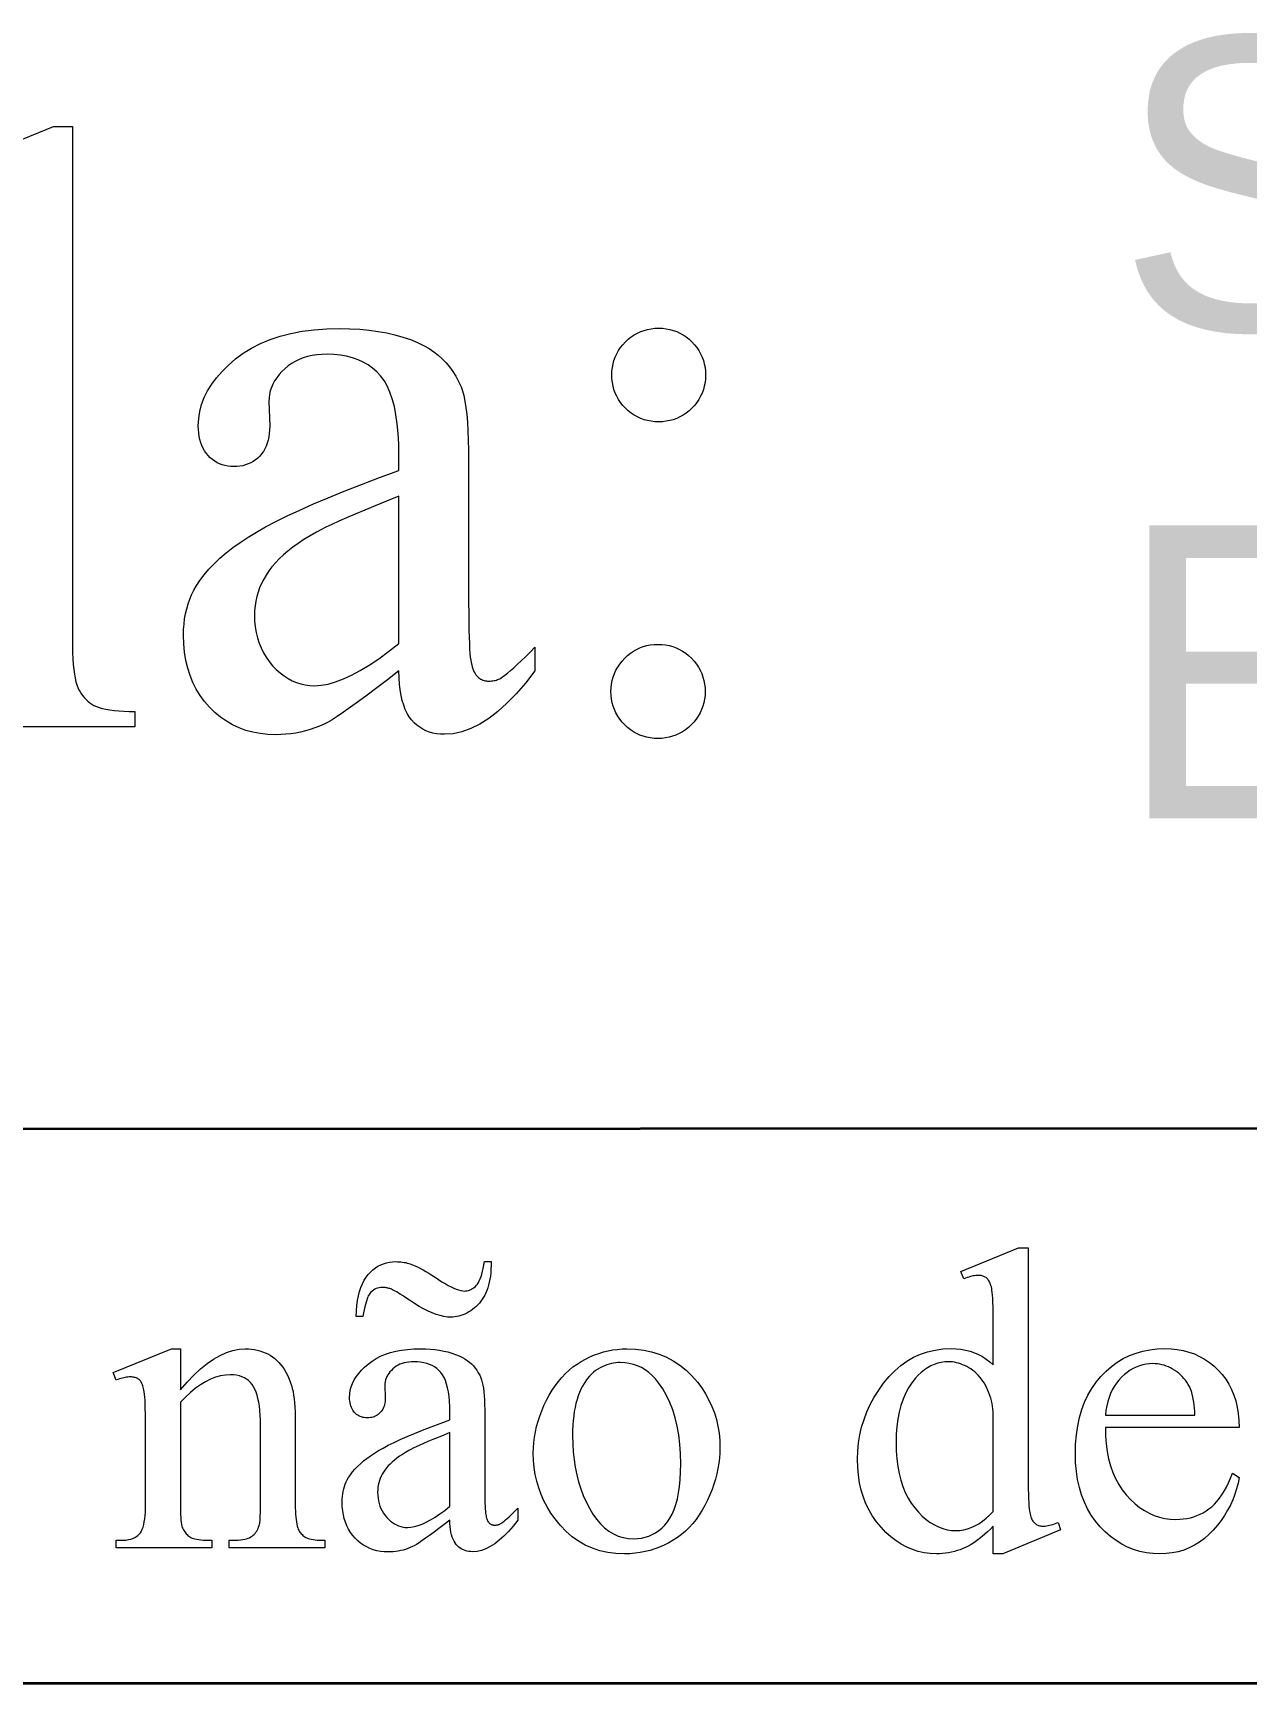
# Model space of a CAD drawing. Extents: x 0 to 297, y 0 to 210.
# Drawn here: x 173.57 to 179.79, y 10 to 18.45 of the extents above; entities that cross this region are included whole.
import ezdxf

# ---------------------------------------------------------------- set-up
doc = ezdxf.new("R2010")
doc.units = 0

msp = doc.modelspace()

# ---------------------------------------------------------------- linework, layer by layer
at = {"color": 7, "lineweight": 35}
for p, q in [((162, 12.832358), (286.882111, 12.899072)), ((10, 10), (287, 10)), ((97, 10), (287, 10))]:
    msp.add_line(p, q, dxfattribs=at)
at = {"color": 7, "lineweight": 13}
msp.add_lwpolyline([(173.086655, 17.732571), (173.677139, 17.974819), (173.774475, 17.974819), (173.774475, 15.346846), (173.77475, 15.310897), (173.775558, 15.277458), (173.776917, 15.246529), (173.778809, 15.218107), (173.781235, 15.192195), (173.78421, 15.168792), (173.78772, 15.147898), (173.791779, 15.129513), (173.796371, 15.113637), (173.801514, 15.10027), (173.807205, 15.088449), (173.813492, 15.077213), (173.820358, 15.066561), (173.82782, 15.056492), (173.835846, 15.047008), (173.844467, 15.038107), (173.853668, 15.029791), (173.863464, 15.022058), (173.873825, 15.01491), (173.884781, 15.008345), (173.897003, 15.002386), (173.911179, 14.997054), (173.927292, 14.992351), (173.945343, 14.988273), (173.965363, 14.984823), (173.987305, 14.982), (174.011215, 14.979805), (174.037048, 14.978237), (174.06485, 14.977296), (174.094589, 14.976982), (174.094589, 14.899117), (173.123428, 14.899117)], dxfattribs=at)
for points in [[(175.446426, 15.184625), (175.387711, 15.139462), (175.333527, 15.09828), (175.28389, 15.061077), (175.238785, 15.027855), (175.198227, 14.998611), (175.162216, 14.973349), (175.130753, 14.952065), (175.103821, 14.934762), (175.081436, 14.921438), (175.063583, 14.912094), (175.04007, 14.90182), (175.016266, 14.892628), (174.992142, 14.884517), (174.967728, 14.877487), (174.943008, 14.871539), (174.917984, 14.866673), (174.892654, 14.862887), (174.86702, 14.860184), (174.84108, 14.858562), (174.81485, 14.858021), (174.774475, 14.859426), (174.73555, 14.863645), (174.69809, 14.870674), (174.662064, 14.880515), (174.627487, 14.893168), (174.59436, 14.908633), (174.562683, 14.92691), (174.532455, 14.947999), (174.503677, 14.971899), (174.476349, 14.998611), (174.45108, 15.027617), (174.428467, 15.058395), (174.408508, 15.090948), (174.39122, 15.125274), (174.376587, 15.161373), (174.364609, 15.199246), (174.355301, 15.238894), (174.348648, 15.280313), (174.344666, 15.323507), (174.343323, 15.368475), (174.343979, 15.397069), (174.345932, 15.424885), (174.349167, 15.451921), (174.353714, 15.478179), (174.359558, 15.503658), (174.366684, 15.528359), (174.375122, 15.552281), (174.384857, 15.575425), (174.395889, 15.59779), (174.408218, 15.619376), (174.427261, 15.648619), (174.448929, 15.677516), (174.473206, 15.706067), (174.500092, 15.734271), (174.529617, 15.76213), (174.561737, 15.789642), (174.596497, 15.81681), (174.63385, 15.84363), (174.673843, 15.870104), (174.716431, 15.896233), (174.76326, 15.92275), (174.815887, 15.950393), (174.874344, 15.979159), (174.938614, 16.009052), (175.008698, 16.040068), (175.08461, 16.07221), (175.166336, 16.105476), (175.253891, 16.139866), (175.347244, 16.175383), (175.446426, 16.212023), (175.446426, 16.289888), (175.445496, 16.347292), (175.442657, 16.400976), (175.437958, 16.450941), (175.431381, 16.497185), (175.422913, 16.539707), (175.412552, 16.57851), (175.40033, 16.613594), (175.386215, 16.644957), (175.370224, 16.672598), (175.352341, 16.696522), (175.332672, 16.71748), (175.311295, 16.736233), (175.288193, 16.752779), (175.263397, 16.767118), (175.236893, 16.779253), (175.208679, 16.789181), (175.178757, 16.796904), (175.147125, 16.802418), (175.113785, 16.805727), (175.078735, 16.806831), (175.052032, 16.806095), (175.026474, 16.80389), (175.002029, 16.800213), (174.978714, 16.795065), (174.956528, 16.788446), (174.935455, 16.780357), (174.915512, 16.770796), (174.896698, 16.759766), (174.878998, 16.747263), (174.862442, 16.733292), (174.846817, 16.718367), (174.83284, 16.703011), (174.820511, 16.68722), (174.80983, 16.670998), (174.800797, 16.654343), (174.793396, 16.637257), (174.787643, 16.619736), (174.783539, 16.601784), (174.781067, 16.583399), (174.780243, 16.564581), (174.784576, 16.439131), (174.784058, 16.419685), (174.782532, 16.40115), (174.779999, 16.383522), (174.776443, 16.366802), (174.771866, 16.35099), (174.766266, 16.336088), (174.759659, 16.322094), (174.752045, 16.309008), (174.743393, 16.296831), (174.733734, 16.285563), (174.723267, 16.275288), (174.712158, 16.266096), (174.700424, 16.257984), (174.688065, 16.250956), (174.675064, 16.245007), (174.661453, 16.240141), (174.647217, 16.236355), (174.632339, 16.233652), (174.616852, 16.232029), (174.600723, 16.231489), (174.585007, 16.232052), (174.56987, 16.233738), (174.555328, 16.236549), (174.541367, 16.240486), (174.527985, 16.245548), (174.515198, 16.251734), (174.502991, 16.259045), (174.491364, 16.267479), (174.480316, 16.27704), (174.469864, 16.287725), (174.460205, 16.299383), (174.451569, 16.311863), (174.443939, 16.325165), (174.437332, 16.339289), (174.431732, 16.354235), (174.42717, 16.370003), (174.423615, 16.386593), (174.421066, 16.404005), (174.41954, 16.422237), (174.419037, 16.441294), (174.420929, 16.478193), (174.426651, 16.514488), (174.436157, 16.550177), (174.449493, 16.585258), (174.466614, 16.619736), (174.487549, 16.653608), (174.512299, 16.686874), (174.540848, 16.719534), (174.573212, 16.751589), (174.609375, 16.783039), (174.648972, 16.812628), (174.69165, 16.839102), (174.737396, 16.862461), (174.786209, 16.882708), (174.838104, 16.899837), (174.893066, 16.913853), (174.951096, 16.924755), (175.012192, 16.932541), (175.07637, 16.937214), (175.143616, 16.93877), (175.195435, 16.937883), (175.245361, 16.935223), (175.293381, 16.93079), (175.339493, 16.924582), (175.383698, 16.916599), (175.42601, 16.906845), (175.466415, 16.895317), (175.504913, 16.882015), (175.541504, 16.86694), (175.576202, 16.85009), (175.601059, 16.835922), (175.624573, 16.820242), (175.646744, 16.803045), (175.667572, 16.784336), (175.687057, 16.764112), (175.7052, 16.742374), (175.722015, 16.719124), (175.737473, 16.694359), (175.751602, 16.668077), (175.764374, 16.640284), (175.771774, 16.619736), (175.778397, 16.595295), (175.784241, 16.566961), (175.789307, 16.534733), (175.793579, 16.498611), (175.797089, 16.458597), (175.799805, 16.41469), (175.801758, 16.366888), (175.802917, 16.315195), (175.803314, 16.259607), (175.803314, 15.586932), (175.803421, 15.532458), (175.803741, 15.482375), (175.804291, 15.436684), (175.805038, 15.395382), (175.806015, 15.358471), (175.807205, 15.325952), (175.808609, 15.297822), (175.810242, 15.274084), (175.812073, 15.254737), (175.814133, 15.239779), (175.816437, 15.22744), (175.819016, 15.215944), (175.821884, 15.205292), (175.825027, 15.195483), (175.828461, 15.186518), (175.832169, 15.178395), (175.836151, 15.171117), (175.840424, 15.164682), (175.844986, 15.159091), (175.849823, 15.154344), (175.854874, 15.150234), (175.860077, 15.146557), (175.865417, 15.143312), (175.870926, 15.140501), (175.876587, 15.138122), (175.882385, 15.136175), (175.888351, 15.134661), (175.894455, 15.133579), (175.900726, 15.132931), (175.907135, 15.132714), (175.913971, 15.132866), (175.920639, 15.13332), (175.927124, 15.134077), (175.933441, 15.135137), (175.939575, 15.136499), (175.945557, 15.138165), (175.95134, 15.140133), (175.95697, 15.142405), (175.962418, 15.144979), (175.967697, 15.147855), (175.977631, 15.154495), (175.989243, 15.163168), (176.002548, 15.173875), (176.017532, 15.186615), (176.03421, 15.201387), (176.052567, 15.218194), (176.072617, 15.237033), (176.09436, 15.257905), (176.117783, 15.28081), (176.142899, 15.30575), (176.142899, 15.184625), (176.094666, 15.122981), (176.04686, 15.067826), (175.999496, 15.019159), (175.95256, 14.976982), (175.906052, 14.941294), (175.859985, 14.912094), (175.814346, 14.889383), (175.769135, 14.873161), (175.724365, 14.863428), (175.680023, 14.860184), (175.659256, 14.860919), (175.639359, 14.863125), (175.620331, 14.866802), (175.602158, 14.87195), (175.584854, 14.878569), (175.56842, 14.886658), (175.552841, 14.896218), (175.538132, 14.907249), (175.524292, 14.919751), (175.511322, 14.933723), (175.499374, 14.94947), (175.488647, 14.967293), (175.479126, 14.987191), (175.470825, 15.009167), (175.46373, 15.033219), (175.457855, 15.059347), (175.453171, 15.087552), (175.449722, 15.117833), (175.447464, 15.15019)], [(176.776642, 16.940933), (176.796249, 16.940231), (176.815262, 16.938122), (176.83371, 16.934607), (176.851563, 16.929686), (176.868835, 16.923359), (176.885513, 16.915627), (176.901627, 16.906488), (176.917145, 16.895945), (176.932083, 16.883993), (176.946426, 16.870638), (176.959778, 16.856287), (176.971741, 16.841351), (176.982285, 16.825832), (176.991425, 16.809729), (176.999146, 16.793041), (177.005478, 16.775772), (177.010406, 16.757915), (177.013916, 16.739477), (177.016022, 16.720453), (177.016724, 16.700848), (177.016022, 16.68124), (177.013916, 16.662216), (177.010406, 16.643778), (177.005478, 16.625923), (176.999146, 16.608652), (176.991425, 16.591965), (176.982285, 16.575861), (176.971741, 16.560343), (176.959778, 16.545406), (176.946426, 16.531055), (176.932083, 16.5177), (176.917145, 16.505749), (176.901627, 16.495205), (176.885513, 16.486067), (176.868835, 16.478334), (176.851563, 16.472008), (176.83371, 16.467087), (176.815262, 16.463572), (176.796249, 16.461464), (176.776642, 16.46076), (176.757034, 16.461464), (176.738007, 16.463572), (176.719574, 16.467087), (176.701721, 16.472008), (176.684448, 16.478334), (176.667755, 16.486067), (176.651657, 16.495205), (176.636139, 16.505749), (176.621201, 16.5177), (176.606842, 16.531055), (176.593491, 16.545406), (176.581543, 16.560343), (176.570999, 16.575861), (176.561859, 16.591965), (176.554123, 16.608652), (176.547806, 16.625923), (176.542877, 16.643778), (176.539368, 16.662216), (176.537262, 16.68124), (176.536545, 16.700848), (176.537262, 16.720453), (176.539368, 16.739477), (176.542877, 16.757915), (176.547806, 16.775772), (176.554123, 16.793041), (176.561859, 16.809729), (176.570999, 16.825832), (176.581543, 16.841351), (176.593491, 16.856287), (176.606842, 16.870638), (176.621201, 16.883993), (176.636139, 16.895945), (176.651657, 16.906488), (176.667755, 16.915627), (176.684448, 16.923359), (176.701721, 16.929686), (176.719574, 16.934607), (176.738007, 16.938122), (176.757034, 16.940231)], [(175.446426, 15.325216), (175.446426, 16.080082), (175.383423, 16.054884), (175.325043, 16.0312), (175.271301, 16.009029), (175.222168, 15.988374), (175.177689, 15.969232), (175.137817, 15.951604), (175.102585, 15.93549), (175.071976, 15.92089), (175.046005, 15.907804), (175.024658, 15.896233), (174.991455, 15.877112), (174.960205, 15.857819), (174.930893, 15.838352), (174.903534, 15.818712), (174.878113, 15.798901), (174.854645, 15.778914), (174.83313, 15.758756), (174.813553, 15.738424), (174.795929, 15.717919), (174.780243, 15.697242), (174.766266, 15.676283), (174.753769, 15.654935), (174.742737, 15.633197), (174.733185, 15.611071), (174.725082, 15.588554), (174.718475, 15.565649), (174.713318, 15.542354), (174.709641, 15.518669), (174.707443, 15.494596), (174.706696, 15.470133), (174.707642, 15.439517), (174.710419, 15.40996), (174.715073, 15.381463), (174.721588, 15.354027), (174.72995, 15.327649), (174.740189, 15.302332), (174.752274, 15.278074), (174.766235, 15.254877), (174.782043, 15.232739), (174.799713, 15.211661), (174.818588, 15.192141), (174.838043, 15.174675), (174.858047, 15.159265), (174.878616, 15.145908), (174.89975, 15.134606), (174.921432, 15.12536), (174.943695, 15.118169), (174.966522, 15.113031), (174.989899, 15.109949), (175.01384, 15.108922), (175.04776, 15.111085), (175.08374, 15.117574), (175.121811, 15.128388), (175.161957, 15.143529), (175.204178, 15.162995), (175.248474, 15.186788), (175.294846, 15.214906), (175.343292, 15.24735), (175.393829, 15.284121)], [(176.772308, 15.32089), (176.792328, 15.320176), (176.811722, 15.318035), (176.83049, 15.314466), (176.848618, 15.30947), (176.866135, 15.303046), (176.883011, 15.295195), (176.899261, 15.285915), (176.914886, 15.275208), (176.929901, 15.263075), (176.94426, 15.249513), (176.957626, 15.234957), (176.969574, 15.219837), (176.980118, 15.204156), (176.989258, 15.187912), (176.996994, 15.171106), (177.003311, 15.153738), (177.00824, 15.135807), (177.011749, 15.117314), (177.013855, 15.098259), (177.014557, 15.078641), (177.013855, 15.059033), (177.011703, 15.04001), (177.008133, 15.021571), (177.003143, 15.003716), (176.996719, 14.986445), (176.988861, 14.969758), (176.979584, 14.953655), (176.968872, 14.938136), (176.956741, 14.923201), (176.943192, 14.90885), (176.928635, 14.895494), (176.913513, 14.883543), (176.897827, 14.872999), (176.881592, 14.86386), (176.864777, 14.856128), (176.847412, 14.849801), (176.829483, 14.844881), (176.810989, 14.841366), (176.791931, 14.839257), (176.772308, 14.838554), (176.752701, 14.839257), (176.733688, 14.841366), (176.71524, 14.844881), (176.697388, 14.849801), (176.680115, 14.856128), (176.663437, 14.86386), (176.647324, 14.872999), (176.631805, 14.883543), (176.616867, 14.895494), (176.602524, 14.90885), (176.589172, 14.923201), (176.577209, 14.938136), (176.566666, 14.953655), (176.557526, 14.969758), (176.549805, 14.986445), (176.543472, 15.003716), (176.538559, 15.021571), (176.535034, 15.04001), (176.532928, 15.059033), (176.532227, 15.078641), (176.532928, 15.098259), (176.535034, 15.117314), (176.538559, 15.135807), (176.543472, 15.153738), (176.549805, 15.171106), (176.557526, 15.187912), (176.566666, 15.204156), (176.577209, 15.219837), (176.589172, 15.234957), (176.602524, 15.249513), (176.616867, 15.263075), (176.631805, 15.275208), (176.647324, 15.285915), (176.663437, 15.295195), (176.680115, 15.303046), (176.697388, 15.30947), (176.71524, 15.314466), (176.733688, 15.318035), (176.752701, 15.320176)], [(178.48999, 10.803456), (178.475525, 10.788743), (178.461136, 10.774884), (178.446808, 10.76188), (178.432541, 10.749729), (178.41835, 10.738433), (178.404205, 10.727992), (178.390137, 10.718405), (178.376129, 10.709672), (178.362198, 10.701793), (178.348312, 10.694769), (178.334366, 10.688501), (178.320206, 10.682895), (178.305817, 10.677947), (178.291214, 10.673658), (178.276398, 10.670031), (178.261368, 10.667062), (178.246124, 10.664753), (178.230652, 10.663103), (178.214966, 10.662114), (178.199081, 10.661784), (178.167038, 10.663141), (178.135834, 10.667213), (178.105438, 10.673999), (178.075867, 10.6835), (178.047134, 10.695715), (178.019211, 10.710645), (177.992096, 10.728289), (177.96582, 10.748648), (177.940369, 10.771721), (177.915726, 10.797508), (177.892715, 10.825427), (177.872131, 10.854892), (177.853958, 10.885902), (177.838211, 10.91846), (177.82489, 10.952564), (177.81398, 10.988215), (177.805511, 11.025413), (177.799454, 11.064156), (177.795822, 11.104446), (177.794601, 11.146283), (177.795944, 11.188531), (177.799973, 11.230054), (177.806671, 11.270852), (177.816055, 11.310926), (177.828125, 11.350275), (177.84288, 11.3889), (177.860321, 11.4268), (177.880432, 11.463976), (177.903229, 11.500427), (177.928711, 11.536153), (177.956299, 11.569749), (177.985413, 11.599809), (178.016083, 11.626331), (178.048279, 11.649319), (178.082001, 11.668769), (178.117279, 11.684683), (178.154068, 11.69706), (178.192413, 11.705901), (178.232285, 11.711205), (178.273697, 11.712974), (178.299408, 11.712141), (178.324219, 11.709642), (178.348129, 11.705479), (178.371109, 11.69965), (178.393204, 11.692156), (178.414368, 11.682995), (178.434647, 11.67217), (178.453995, 11.659678), (178.472443, 11.645522), (178.48999, 11.629701), (178.48999, 11.812469), (178.489914, 11.845119), (178.48967, 11.875151), (178.489258, 11.902566), (178.488693, 11.927364), (178.487961, 11.949545), (178.487076, 11.96911), (178.486023, 11.986055), (178.484802, 12.000385), (178.483414, 12.012097), (178.481873, 12.021193), (178.480164, 12.02873), (178.478271, 12.035771), (178.476181, 12.042314), (178.473923, 12.048359), (178.471466, 12.053907), (178.468842, 12.058958), (178.466019, 12.063511), (178.463013, 12.067566), (178.459839, 12.071124), (178.456467, 12.074184), (178.452911, 12.076856), (178.449203, 12.079247), (178.445297, 12.081355), (178.441238, 12.083182), (178.436996, 12.084729), (178.432587, 12.085995), (178.427994, 12.086979), (178.423248, 12.087682), (178.418304, 12.088103), (178.413208, 12.088243), (178.407394, 12.088071), (178.40123, 12.087552), (178.394684, 12.086687), (178.387772, 12.085476), (178.380493, 12.083918), (178.372849, 12.082015), (178.364838, 12.079765), (178.356445, 12.077169), (178.347702, 12.074228), (178.338593, 12.07094), (178.324524, 12.108792), (178.619766, 12.229917), (178.668427, 12.229917), (178.668427, 11.08464), (178.668518, 11.051173), (178.668762, 11.020421), (178.669159, 10.992384), (178.669739, 10.967062), (178.670456, 10.944453), (178.671356, 10.92456), (178.672409, 10.907381), (178.67363, 10.892916), (178.675003, 10.881166), (178.676544, 10.87213), (178.678268, 10.864684), (178.680176, 10.857703), (178.682281, 10.851188), (178.684586, 10.845137), (178.687088, 10.839551), (178.689789, 10.83443), (178.692673, 10.829774), (178.695755, 10.825583), (178.699036, 10.821858), (178.702499, 10.818598), (178.706131, 10.815721), (178.709869, 10.813147), (178.713745, 10.810876), (178.717728, 10.808908), (178.721832, 10.807241), (178.726059, 10.80588), (178.730392, 10.804819), (178.734863, 10.804062), (178.739441, 10.803608), (178.744141, 10.803456), (178.750168, 10.80364), (178.756592, 10.804193), (178.763412, 10.805111), (178.770615, 10.806398), (178.778198, 10.808053), (178.786179, 10.810076), (178.794556, 10.812466), (178.803314, 10.815223), (178.812469, 10.818349), (178.822006, 10.821842), (178.833893, 10.78399), (178.539734, 10.661784), (178.48999, 10.661784)], [(175.261795, 11.878439), (175.227188, 11.878439), (175.228592, 11.907249), (175.231049, 11.934416), (175.234558, 11.959938), (175.239136, 11.983817), (175.244766, 12.006052), (175.251465, 12.026644), (175.259216, 12.04559), (175.268036, 12.062895), (175.277908, 12.078554), (175.288834, 12.092569), (175.300568, 12.105104), (175.312851, 12.116319), (175.325668, 12.126214), (175.33902, 12.13479), (175.352921, 12.142047), (175.367355, 12.147985), (175.382324, 12.152602), (175.397842, 12.155901), (175.41391, 12.15788), (175.430511, 12.15854), (175.439301, 12.158399), (175.447937, 12.157977), (175.456436, 12.157274), (175.464767, 12.15629), (175.472961, 12.155025), (175.480988, 12.153479), (175.488876, 12.15165), (175.496613, 12.149542), (175.504196, 12.147152), (175.511627, 12.144481), (175.521759, 12.140398), (175.532715, 12.135505), (175.544464, 12.129799), (175.557037, 12.123283), (175.570419, 12.115956), (175.584625, 12.107819), (175.599625, 12.098869), (175.615448, 12.089109), (175.632065, 12.078538), (175.649506, 12.067155), (175.666901, 12.055957), (175.683365, 12.045937), (175.698898, 12.037096), (175.713531, 12.029433), (175.727234, 12.02295), (175.740021, 12.017646), (175.751892, 12.013519), (175.762848, 12.010572), (175.772873, 12.008804), (175.781982, 12.008215), (175.788834, 12.008507), (175.795502, 12.009383), (175.802017, 12.010843), (175.80838, 12.012887), (175.814575, 12.015515), (175.820602, 12.018727), (175.826462, 12.022523), (175.832169, 12.026903), (175.837708, 12.031867), (175.843094, 12.037415), (175.848282, 12.043882), (175.853241, 12.051603), (175.857971, 12.06058), (175.862473, 12.07081), (175.866745, 12.082296), (175.870804, 12.095036), (175.874619, 12.10903), (175.87822, 12.124279), (175.881592, 12.140781), (175.884735, 12.15854), (175.918259, 12.15854), (175.918182, 12.138841), (175.917542, 12.119974), (175.916321, 12.101941), (175.914536, 12.08474), (175.91217, 12.068372), (175.909241, 12.052836), (175.905731, 12.038134), (175.901642, 12.024264), (175.896988, 12.011227), (175.891754, 11.999022), (175.886017, 11.987494), (175.879822, 11.976484), (175.873169, 11.965995), (175.866058, 11.956023), (175.858505, 11.946571), (175.850494, 11.937638), (175.842026, 11.929224), (175.833099, 11.921329), (175.823715, 11.913954), (175.813889, 11.907098), (175.803833, 11.90083), (175.793762, 11.895224), (175.783676, 11.890275), (175.773575, 11.885987), (175.763474, 11.882359), (175.753357, 11.879391), (175.743225, 11.877081), (175.733078, 11.875432), (175.722931, 11.874443), (175.712769, 11.874113), (175.695282, 11.874978), (175.676956, 11.877573), (175.657806, 11.881899), (175.637848, 11.887956), (175.617065, 11.895742), (175.595459, 11.905259), (175.573029, 11.916507), (175.549774, 11.929484), (175.525696, 11.944192), (175.500809, 11.96063), (175.487625, 11.969563), (175.475327, 11.977761), (175.463913, 11.985223), (175.4534, 11.99195), (175.443756, 11.997941), (175.435013, 12.003197), (175.427139, 12.007717), (175.420166, 12.011503), (175.414078, 12.014553), (175.408875, 12.016867), (175.404129, 12.018716), (175.399414, 12.02037), (175.394699, 12.021831), (175.390015, 12.023096), (175.385361, 12.024167), (175.380722, 12.025043), (175.376099, 12.025724), (175.371506, 12.026211), (175.366928, 12.026503), (175.362381, 12.0266), (175.353699, 12.026211), (175.345383, 12.025043), (175.337433, 12.023096), (175.329849, 12.02037), (175.322632, 12.016867), (175.315781, 12.012585), (175.309311, 12.007523), (175.303192, 12.001683), (175.297455, 11.995065), (175.292084, 11.987667), (175.289642, 11.983266), (175.287064, 11.977415), (175.284363, 11.970115), (175.281525, 11.961366), (175.278564, 11.951168), (175.275467, 11.93952), (175.272247, 11.926424), (175.26889, 11.911878), (175.265411, 11.895883)], [(174.327408, 11.502087), (174.362076, 11.54195), (174.396408, 11.577617), (174.43042, 11.609088), (174.464111, 11.636362), (174.497467, 11.659441), (174.530518, 11.678324), (174.563232, 11.693009), (174.595612, 11.7035), (174.627686, 11.709794), (174.659424, 11.711892), (174.675415, 11.711487), (174.690964, 11.71027), (174.706039, 11.708242), (174.720673, 11.705403), (174.734848, 11.701754), (174.748581, 11.697292), (174.761841, 11.69202), (174.774658, 11.685937), (174.787018, 11.679043), (174.798935, 11.671337), (174.810379, 11.662702), (174.821335, 11.653017), (174.831833, 11.642283), (174.841843, 11.630501), (174.851379, 11.617669), (174.860443, 11.603788), (174.869034, 11.588859), (174.877136, 11.57288), (174.884781, 11.555852), (174.891937, 11.537775), (174.896454, 11.524105), (174.900497, 11.509051), (174.904068, 11.492613), (174.907166, 11.474791), (174.909775, 11.455584), (174.911926, 11.434992), (174.913589, 11.413017), (174.91478, 11.389657), (174.915497, 11.364913), (174.915726, 11.338785), (174.915726, 10.91593), (174.915878, 10.897717), (174.916336, 10.880717), (174.917099, 10.864927), (174.918152, 10.850349), (174.91951, 10.836983), (174.921173, 10.824826), (174.923157, 10.813882), (174.925415, 10.804149), (174.927994, 10.795627), (174.930878, 10.788316), (174.933395, 10.783028), (174.936218, 10.777977), (174.939316, 10.773165), (174.942719, 10.76859), (174.946411, 10.764254), (174.950409, 10.760155), (174.954681, 10.756294), (174.959244, 10.752671), (174.964111, 10.749286), (174.969269, 10.746139), (174.975006, 10.743262), (174.981659, 10.740688), (174.989197, 10.738417), (174.997635, 10.736449), (175.006973, 10.734783), (175.017212, 10.73342), (175.028351, 10.732361), (175.040375, 10.731604), (175.053314, 10.73115), (175.067139, 10.730998), (175.067139, 10.692065), (174.577225, 10.692065), (174.577225, 10.730998), (174.597778, 10.730998), (174.611206, 10.731209), (174.623795, 10.731842), (174.635559, 10.732896), (174.646484, 10.734372), (174.656586, 10.73627), (174.665848, 10.73859), (174.674271, 10.741332), (174.68187, 10.744495), (174.688629, 10.74808), (174.694565, 10.752087), (174.699921, 10.756505), (174.704926, 10.761323), (174.70961, 10.766541), (174.713943, 10.772159), (174.717957, 10.778177), (174.721634, 10.784595), (174.72496, 10.791414), (174.727966, 10.798634), (174.730637, 10.806252), (174.732956, 10.814271), (174.73378, 10.818208), (174.734512, 10.823529), (174.735168, 10.830234), (174.735733, 10.838324), (174.736206, 10.847797), (174.736603, 10.858655), (174.736893, 10.870897), (174.737122, 10.884523), (174.737244, 10.899534), (174.737289, 10.91593), (174.737289, 11.321482), (174.736938, 11.347777), (174.735886, 11.372592), (174.734131, 11.395925), (174.731659, 11.417775), (174.7285, 11.438145), (174.72464, 11.457033), (174.720062, 11.474439), (174.714798, 11.490364), (174.708817, 11.504807), (174.702133, 11.517768), (174.694626, 11.529378), (174.686157, 11.539765), (174.676727, 11.548931), (174.666321, 11.556874), (174.654968, 11.563596), (174.642639, 11.569095), (174.629349, 11.573372), (174.615097, 11.576427), (174.599884, 11.57826), (174.583725, 11.578871), (174.557983, 11.577465), (174.532288, 11.573248), (174.506592, 11.566218), (174.480942, 11.556376), (174.455292, 11.543723), (174.429672, 11.528258), (174.404068, 11.509981), (174.378494, 11.488893), (174.352936, 11.464993), (174.327408, 11.43828), (174.327408, 10.91593), (174.32753, 10.896583), (174.327881, 10.878771), (174.328476, 10.862494), (174.329315, 10.847754), (174.330383, 10.834549), (174.331696, 10.82288), (174.333237, 10.812747), (174.335022, 10.804149), (174.337051, 10.797087), (174.33931, 10.79156), (174.342453, 10.785456), (174.34581, 10.779686), (174.349411, 10.774252), (174.353241, 10.769153), (174.357285, 10.764389), (174.361557, 10.75996), (174.366074, 10.755867), (174.370804, 10.752109), (174.375763, 10.748686), (174.380936, 10.745598), (174.386795, 10.742824), (174.393723, 10.740342), (174.401749, 10.738153), (174.410873, 10.736254), (174.421097, 10.734648), (174.432404, 10.733335), (174.444794, 10.732312), (174.458282, 10.731583), (174.47287, 10.731144), (174.488556, 10.730998), (174.488556, 10.692065), (173.998642, 10.692065), (173.998642, 10.730998), (174.020279, 10.730998), (174.034927, 10.731382), (174.048584, 10.732533), (174.061264, 10.734453), (174.072968, 10.737141), (174.083679, 10.740596), (174.093399, 10.74482), (174.102142, 10.74981), (174.109909, 10.755569), (174.116684, 10.762095), (174.122467, 10.76939), (174.127502, 10.777766), (174.132004, 10.787538), (174.135986, 10.798703), (174.139435, 10.811265), (174.142349, 10.825221), (174.14473, 10.840572), (174.146576, 10.85732), (174.147903, 10.875461), (174.148697, 10.894998), (174.148972, 10.91593), (174.148972, 11.283629), (174.14888, 11.317924), (174.148636, 11.349426), (174.148239, 11.378139), (174.147675, 11.404062), (174.146942, 11.427195), (174.146042, 11.447537), (174.144989, 11.46509), (174.143768, 11.479852), (174.142395, 11.491823), (174.140854, 11.501005), (174.139145, 11.508543), (174.137268, 11.515584), (174.135208, 11.522126), (174.13298, 11.528172), (174.130585, 11.53372), (174.128006, 11.538771), (174.125259, 11.543324), (174.122345, 11.547379), (174.119247, 11.550937), (174.115982, 11.553997), (174.112518, 11.556668), (174.108826, 11.559059), (174.104904, 11.561168), (174.100754, 11.562995), (174.096375, 11.564542), (174.091782, 11.565807), (174.086945, 11.566792), (174.081894, 11.567494), (174.076614, 11.567916), (174.071106, 11.568056), (174.064926, 11.567894), (174.058517, 11.567408), (174.051865, 11.566597), (174.044968, 11.565461), (174.037842, 11.564001), (174.030487, 11.562217), (174.022873, 11.560108), (174.015045, 11.557674), (174.006958, 11.554916), (173.998642, 11.551834), (173.982422, 11.590768), (174.280914, 11.711892), (174.327408, 11.711892)], [(175.707367, 10.83482), (175.678009, 10.812239), (175.650909, 10.791647), (175.626099, 10.773046), (175.603546, 10.756434), (175.583267, 10.741813), (175.565262, 10.729181), (175.54953, 10.718539), (175.536057, 10.709888), (175.524872, 10.703226), (175.515945, 10.698554), (175.504196, 10.693418), (175.492279, 10.688821), (175.480225, 10.684765), (175.468018, 10.681251), (175.455658, 10.678276), (175.443146, 10.675843), (175.430481, 10.67395), (175.417664, 10.672599), (175.404694, 10.671787), (175.391571, 10.671517), (175.371399, 10.67222), (175.351929, 10.674329), (175.333191, 10.677844), (175.315186, 10.682765), (175.297897, 10.689091), (175.281326, 10.696824), (175.265488, 10.705962), (175.250381, 10.716507), (175.235992, 10.728456), (175.222321, 10.741813), (175.209686, 10.756315), (175.19838, 10.771705), (175.1884, 10.787981), (175.179764, 10.805143), (175.17244, 10.823194), (175.166458, 10.84213), (175.161804, 10.861954), (175.158478, 10.882664), (175.156479, 10.904261), (175.155823, 10.926744), (175.156143, 10.941041), (175.15712, 10.954949), (175.158737, 10.968468), (175.161011, 10.981597), (175.163925, 10.994336), (175.167496, 11.006687), (175.171722, 11.018648), (175.176575, 11.030219), (175.182098, 11.041402), (175.188263, 11.052195), (175.197784, 11.066816), (175.208618, 11.081264), (175.220749, 11.09554), (175.234207, 11.109643), (175.248962, 11.123572), (175.26503, 11.137328), (175.282394, 11.150911), (175.301086, 11.164322), (175.321075, 11.177559), (175.342377, 11.190623), (175.365784, 11.203882), (175.39209, 11.217703), (175.421326, 11.232087), (175.453461, 11.247033), (175.48851, 11.262541), (175.526459, 11.278612), (175.567322, 11.295245), (175.611099, 11.31244), (175.657776, 11.330198), (175.707367, 11.348518), (175.707367, 11.387451), (175.706894, 11.416153), (175.70549, 11.442995), (175.703125, 11.467978), (175.699844, 11.491099), (175.695602, 11.512361), (175.69043, 11.531762), (175.684311, 11.549304), (175.677261, 11.564985), (175.669266, 11.578806), (175.660324, 11.590768), (175.650482, 11.601247), (175.639801, 11.610623), (175.62825, 11.618896), (175.615845, 11.626066), (175.6026, 11.632133), (175.588486, 11.637097), (175.573532, 11.640959), (175.557709, 11.643716), (175.541046, 11.64537), (175.523514, 11.645923), (175.510178, 11.645555), (175.497391, 11.644451), (175.485168, 11.642613), (175.473511, 11.640039), (175.462418, 11.63673), (175.451874, 11.632686), (175.44191, 11.627905), (175.432495, 11.62239), (175.42366, 11.616138), (175.415375, 11.609153), (175.407562, 11.60169), (175.400574, 11.594012), (175.394409, 11.586117), (175.389069, 11.578006), (175.384552, 11.569678), (175.380844, 11.561135), (175.377975, 11.552375), (175.375916, 11.543399), (175.37468, 11.534206), (175.374268, 11.524797), (175.376434, 11.462072), (175.376175, 11.45235), (175.375427, 11.443082), (175.374146, 11.434268), (175.372375, 11.425908), (175.370087, 11.418002), (175.367294, 11.410551), (175.363983, 11.403554), (175.360168, 11.397011), (175.35585, 11.390923), (175.351028, 11.385288), (175.345779, 11.380151), (175.340225, 11.375555), (175.334366, 11.371499), (175.328186, 11.367985), (175.321686, 11.36501), (175.31488, 11.362577), (175.307755, 11.360684), (175.300323, 11.359333), (175.292572, 11.358521), (175.284515, 11.358252), (175.276657, 11.358532), (175.269089, 11.359376), (175.26181, 11.360782), (175.254837, 11.36275), (175.248154, 11.365281), (175.241745, 11.368374), (175.235641, 11.372029), (175.229828, 11.376247), (175.224304, 11.381027), (175.219086, 11.38637), (175.214249, 11.392199), (175.20993, 11.398438), (175.206116, 11.405089), (175.20282, 11.412151), (175.200027, 11.419624), (175.197739, 11.427508), (175.195953, 11.435803), (175.194687, 11.44451), (175.193924, 11.453627), (175.193665, 11.463154), (175.194626, 11.481604), (175.197479, 11.499751), (175.20224, 11.517595), (175.208893, 11.535136), (175.217468, 11.552375), (175.227936, 11.569311), (175.240295, 11.585944), (175.254578, 11.602274), (175.270752, 11.618301), (175.288834, 11.634027), (175.30864, 11.648821), (175.329971, 11.662058), (175.352844, 11.673738), (175.377258, 11.683861), (175.403198, 11.692426), (175.430679, 11.699433), (175.459702, 11.704885), (175.49025, 11.708777), (175.522339, 11.711113), (175.555954, 11.711892), (175.581879, 11.711449), (175.606827, 11.710118), (175.630844, 11.707901), (175.6539, 11.704798), (175.67601, 11.700808), (175.697159, 11.69593), (175.717361, 11.690166), (175.736603, 11.683515), (175.754913, 11.675977), (175.772247, 11.667552), (175.784683, 11.660468), (175.796432, 11.652628), (175.807526, 11.64403), (175.817932, 11.634675), (175.827682, 11.624563), (175.836761, 11.613694), (175.845154, 11.602069), (175.85289, 11.589686), (175.859955, 11.576546), (175.866348, 11.562649), (175.870041, 11.552375), (175.873352, 11.540154), (175.876266, 11.525988), (175.878799, 11.509873), (175.880936, 11.491813), (175.88269, 11.471806), (175.884064, 11.449852), (175.885025, 11.425951), (175.88562, 11.400105), (175.885803, 11.372311), (175.885803, 11.035973), (175.885864, 11.008736), (175.886032, 10.983695), (175.886292, 10.960849), (175.886673, 10.940198), (175.887161, 10.921742), (175.887756, 10.905482), (175.888458, 10.891418), (175.889267, 10.879549), (175.890182, 10.869875), (175.89122, 10.862397), (175.892365, 10.856227), (175.893661, 10.850479), (175.895096, 10.845153), (175.896667, 10.840248), (175.898376, 10.835766), (175.900238, 10.831705), (175.902237, 10.828066), (175.904373, 10.824848), (175.906647, 10.822053), (175.909058, 10.819679), (175.911591, 10.817624), (175.914185, 10.815785), (175.91687, 10.814163), (175.919617, 10.812757), (175.92244, 10.811567), (175.925354, 10.810595), (175.928329, 10.809837), (175.931381, 10.809297), (175.934509, 10.808972), (175.937714, 10.808864), (175.941132, 10.80894), (175.944473, 10.809167), (175.947708, 10.809546), (175.950867, 10.810076), (175.953949, 10.810757), (175.956924, 10.811589), (175.959824, 10.812573), (175.962631, 10.813709), (175.965363, 10.814996), (175.968002, 10.816434), (175.972961, 10.819755), (175.978775, 10.824091), (175.985428, 10.829445), (175.99292, 10.835814), (176.001251, 10.843201), (176.010437, 10.851604), (176.020462, 10.861023), (176.031326, 10.87146), (176.043045, 10.882913), (176.055603, 10.895382), (176.055603, 10.83482), (176.031479, 10.803997), (176.007584, 10.77642), (175.983902, 10.752087), (175.960434, 10.730998), (175.93718, 10.713154), (175.914139, 10.698554), (175.891327, 10.687199), (175.868729, 10.679088), (175.846329, 10.674221), (175.824158, 10.672599), (175.813782, 10.672966), (175.803833, 10.674069), (175.794312, 10.675908), (175.785233, 10.678482), (175.776581, 10.681791), (175.768356, 10.685836), (175.760574, 10.690616), (175.75322, 10.696132), (175.746307, 10.702382), (175.739807, 10.709369), (175.733841, 10.717242), (175.72847, 10.726153), (175.723724, 10.736103), (175.719574, 10.74709), (175.716019, 10.759116), (175.713074, 10.772181), (175.710739, 10.786283), (175.709015, 10.801424), (175.707886, 10.817602)], [(176.613632, 11.711892), (176.657745, 11.710183), (176.700073, 11.705057), (176.740631, 11.696514), (176.779404, 11.684552), (176.816422, 11.669174), (176.851654, 11.650378), (176.885101, 11.628164), (176.916794, 11.602533), (176.946716, 11.573485), (176.974854, 11.541019), (176.996841, 11.511388), (177.01651, 11.48089), (177.033875, 11.449528), (177.048904, 11.417299), (177.061646, 11.384207), (177.072052, 11.350248), (177.080154, 11.315425), (177.085938, 11.279737), (177.089417, 11.243183), (177.090561, 11.205764), (177.089935, 11.179127), (177.088013, 11.152426), (177.084824, 11.125659), (177.080353, 11.098828), (177.074615, 11.071932), (177.067596, 11.044971), (177.059296, 11.017944), (177.049728, 10.990854), (177.038879, 10.963698), (177.026764, 10.936478), (177.013519, 10.909895), (176.999313, 10.884653), (176.984146, 10.860753), (176.968018, 10.838194), (176.950928, 10.816975), (176.932861, 10.797097), (176.913849, 10.778562), (176.893875, 10.761366), (176.872925, 10.745511), (176.851028, 10.730998), (176.828384, 10.717848), (176.805237, 10.706081), (176.78157, 10.695699), (176.757416, 10.686701), (176.732742, 10.679088), (176.70755, 10.672858), (176.68187, 10.668014), (176.65567, 10.664553), (176.628952, 10.662477), (176.601746, 10.661784), (176.557892, 10.663568), (176.515869, 10.668921), (176.475693, 10.677844), (176.437363, 10.690335), (176.400864, 10.706395), (176.366196, 10.726024), (176.333374, 10.749221), (176.302399, 10.775988), (176.273239, 10.806323), (176.245941, 10.840227), (176.224777, 10.870659), (176.205841, 10.901827), (176.189133, 10.933731), (176.174652, 10.96637), (176.162399, 10.999743), (176.152374, 11.033854), (176.144577, 11.068698), (176.139008, 11.104279), (176.135666, 11.140594), (176.134552, 11.177646), (176.135223, 11.204883), (176.137253, 11.232087), (176.140625, 11.259258), (176.145355, 11.286398), (176.151443, 11.313505), (176.158875, 11.34058), (176.167664, 11.367622), (176.177811, 11.394632), (176.189301, 11.421609), (176.202133, 11.448554), (176.21608, 11.47478), (176.230881, 11.499599), (176.246536, 11.523013), (176.263046, 11.545021), (176.280411, 11.565623), (176.29863, 11.58482), (176.317703, 11.60261), (176.337631, 11.618994), (176.358414, 11.633972), (176.380035, 11.647545), (176.402237, 11.659771), (176.424683, 11.67071), (176.447388, 11.680362), (176.470367, 11.688727), (176.493591, 11.695806), (176.51709, 11.701596), (176.540833, 11.7061), (176.56485, 11.709318), (176.589111, 11.711248)], [(179.064255, 11.309585), (179.065125, 11.266413), (179.068192, 11.225143), (179.073441, 11.185779), (179.080872, 11.148316), (179.090485, 11.112758), (179.10228, 11.079102), (179.116257, 11.04735), (179.132431, 11.017502), (179.150787, 10.989556), (179.171326, 10.963514), (179.193329, 10.939679), (179.216095, 10.918352), (179.239609, 10.899534), (179.263885, 10.883226), (179.288925, 10.869427), (179.314728, 10.858136), (179.341278, 10.849355), (179.368576, 10.843081), (179.396637, 10.839318), (179.425461, 10.838064), (179.444672, 10.838599), (179.463379, 10.840205), (179.481567, 10.842882), (179.499268, 10.846629), (179.516449, 10.851447), (179.533112, 10.857336), (179.549271, 10.864295), (179.564926, 10.872325), (179.580078, 10.881425), (179.594711, 10.891597), (179.608856, 10.903066), (179.622559, 10.916059), (179.635773, 10.930578), (179.648529, 10.946622), (179.660812, 10.96419), (179.672638, 10.983284), (179.684006, 11.003901), (179.694901, 11.026045), (179.705338, 11.049713), (179.715302, 11.074905), (179.748825, 11.053276), (179.743408, 11.02391), (179.736282, 10.995071), (179.727417, 10.966764), (179.716812, 10.938987), (179.704483, 10.911739), (179.69043, 10.885021), (179.674637, 10.858833), (179.65712, 10.833176), (179.637863, 10.808047), (179.616882, 10.783449), (179.594482, 10.760333), (179.570984, 10.73965), (179.546387, 10.7214), (179.520676, 10.705584), (179.493866, 10.692201), (179.465958, 10.681251), (179.436935, 10.672734), (179.406815, 10.666651), (179.375595, 10.663001), (179.343277, 10.661784), (179.30809, 10.663174), (179.273956, 10.667343), (179.240829, 10.674292), (179.20874, 10.684019), (179.177673, 10.696527), (179.147629, 10.711813), (179.118622, 10.729878), (179.090637, 10.750724), (179.06369, 10.774349), (179.03775, 10.800753), (179.013611, 10.829504), (178.992004, 10.860169), (178.972946, 10.892748), (178.956421, 10.927242), (178.942444, 10.96365), (178.931015, 11.001971), (178.922119, 11.042208), (178.915771, 11.084358), (178.911957, 11.128423), (178.910675, 11.174401), (178.911987, 11.224111), (178.915894, 11.271583), (178.922409, 11.316814), (178.931534, 11.359809), (178.943268, 11.400564), (178.957596, 11.43908), (178.974533, 11.475358), (178.99408, 11.509398), (179.016235, 11.541198), (179.041, 11.570761), (179.067734, 11.597781), (179.095795, 11.621957), (179.125183, 11.643289), (179.155899, 11.661777), (179.187943, 11.677421), (179.221329, 11.69022), (179.256042, 11.700174), (179.292068, 11.707285), (179.329437, 11.711552), (179.368149, 11.712974), (179.400864, 11.711876), (179.432388, 11.708583), (179.462723, 11.703094), (179.491867, 11.695411), (179.519821, 11.685532), (179.546585, 11.673457), (179.572159, 11.659186), (179.596558, 11.642721), (179.619751, 11.624061), (179.641754, 11.603205), (179.662094, 11.58051), (179.680298, 11.556334), (179.696365, 11.530676), (179.710281, 11.503536), (179.722061, 11.474915), (179.731689, 11.444812), (179.739182, 11.413228), (179.744537, 11.380162), (179.747757, 11.345614), (179.748825, 11.309585)], [(176.580109, 11.641597), (176.568649, 11.641256), (176.557159, 11.640234), (176.54567, 11.638531), (176.53418, 11.636146), (176.522659, 11.63308), (176.511139, 11.629333), (176.499603, 11.624904), (176.488052, 11.619794), (176.476501, 11.614003), (176.464935, 11.607531), (176.453583, 11.600204), (176.442688, 11.591849), (176.43222, 11.582467), (176.422195, 11.572058), (176.412628, 11.560621), (176.403488, 11.548158), (176.394791, 11.534666), (176.386551, 11.520147), (176.378754, 11.504601), (176.371384, 11.488028), (176.364609, 11.470454), (176.358536, 11.451906), (176.353195, 11.432386), (176.348541, 11.411892), (176.34462, 11.390425), (176.341415, 11.367985), (176.338913, 11.34457), (176.337128, 11.320184), (176.33606, 11.294823), (176.335693, 11.268489), (176.336563, 11.225825), (176.339142, 11.184351), (176.343445, 11.144066), (176.349457, 11.104971), (176.357193, 11.067065), (176.366653, 11.03035), (176.377823, 10.994823), (176.390732, 10.960486), (176.405334, 10.92734), (176.421677, 10.895382), (176.439423, 10.865587), (176.458252, 10.838929), (176.47818, 10.815407), (176.499191, 10.795021), (176.521301, 10.777772), (176.54451, 10.763659), (176.568802, 10.752682), (176.594193, 10.744841), (176.620667, 10.740136), (176.648239, 10.738568), (176.668854, 10.739433), (176.688736, 10.742029), (176.707886, 10.746355), (176.726288, 10.752411), (176.743958, 10.760198), (176.760895, 10.769715), (176.7771, 10.780962), (176.792557, 10.79394), (176.807281, 10.808648), (176.821289, 10.825087), (176.834229, 10.843634), (176.84581, 10.864668), (176.856033, 10.88819), (176.864883, 10.914199), (176.872375, 10.942696), (176.87851, 10.97368), (176.883286, 11.007152), (176.886688, 11.043111), (176.888733, 11.081557), (176.88942, 11.122491), (176.888275, 11.174142), (176.884872, 11.223543), (176.879196, 11.270696), (176.871246, 11.315598), (176.861023, 11.358252), (176.848541, 11.398655), (176.833771, 11.43681), (176.816742, 11.472714), (176.79744, 11.50637), (176.775864, 11.537775), (176.760086, 11.557502), (176.743454, 11.575151), (176.725998, 11.590724), (176.707687, 11.604221), (176.688538, 11.615642), (176.668533, 11.624985), (176.64769, 11.632253), (176.626007, 11.637444), (176.603485, 11.640558)], [(178.48999, 10.87916), (178.48999, 11.389614), (178.488434, 11.404192), (178.486359, 11.41851), (178.483765, 11.43257), (178.480652, 11.446369), (178.47702, 11.459909), (178.472855, 11.47319), (178.468185, 11.486211), (178.462997, 11.498972), (178.457291, 11.511474), (178.45105, 11.523716), (178.444351, 11.535531), (178.437241, 11.546752), (178.429688, 11.557377), (178.421722, 11.567408), (178.413345, 11.576843), (178.404541, 11.585685), (178.395309, 11.593931), (178.385651, 11.601583), (178.37558, 11.608639), (178.365082, 11.615101), (178.354401, 11.620956), (178.343781, 11.626196), (178.333206, 11.630819), (178.322693, 11.634827), (178.312225, 11.638217), (178.301819, 11.640991), (178.291458, 11.643148), (178.281158, 11.64469), (178.270905, 11.645615), (178.260712, 11.645923), (178.241898, 11.645068), (178.22348, 11.642505), (178.205475, 11.638233), (178.187866, 11.632253), (178.170685, 11.624563), (178.153915, 11.615166), (178.137543, 11.604058), (178.121597, 11.591244), (178.106064, 11.576719), (178.090927, 11.560486), (178.072235, 11.536953), (178.055496, 11.511344), (178.040741, 11.483659), (178.027939, 11.453897), (178.01712, 11.422058), (178.008255, 11.388144), (178.001373, 11.352152), (177.996445, 11.314084), (177.9935, 11.27394), (177.992508, 11.231719), (177.993469, 11.18905), (177.996323, 11.148424), (178.001083, 11.109842), (178.007736, 11.073305), (178.016312, 11.038812), (178.026779, 11.006362), (178.039154, 10.975957), (178.053421, 10.947596), (178.069595, 10.921278), (178.087677, 10.897004), (178.106934, 10.874915), (178.126617, 10.855151), (178.146729, 10.837712), (178.167282, 10.822598), (178.188263, 10.809811), (178.209671, 10.799347), (178.231522, 10.791209), (178.253799, 10.785397), (178.276505, 10.781908), (178.299652, 10.780746), (178.319275, 10.78173), (178.33876, 10.784682), (178.358124, 10.789603), (178.37735, 10.796492), (178.396439, 10.805349), (178.415405, 10.816175), (178.43425, 10.828969), (178.452957, 10.843731), (178.471542, 10.860461)], [(179.064255, 11.372311), (179.522797, 11.372311), (179.521591, 11.390781), (179.520157, 11.408129), (179.518478, 11.424351), (179.516571, 11.439448), (179.51442, 11.453421), (179.512024, 11.466269), (179.509399, 11.477992), (179.506531, 11.48859), (179.503418, 11.498064), (179.500092, 11.506413), (179.494415, 11.518266), (179.488205, 11.529599), (179.481476, 11.540414), (179.474213, 11.55071), (179.466431, 11.560486), (179.458099, 11.569744), (179.449249, 11.578482), (179.439865, 11.586701), (179.429962, 11.594401), (179.41951, 11.601583), (179.408752, 11.608157), (179.397903, 11.61404), (179.386963, 11.619232), (179.375916, 11.623731), (179.364761, 11.627538), (179.353516, 11.630652), (179.342178, 11.633075), (179.33075, 11.634805), (179.319214, 11.635843), (179.307587, 11.636189), (179.289825, 11.635491), (179.27243, 11.633399), (179.255432, 11.629911), (179.2388, 11.625029), (179.222549, 11.618751), (179.20668, 11.611077), (179.191193, 11.602009), (179.176071, 11.591546), (179.161346, 11.579688), (179.146988, 11.566434), (179.133408, 11.551937), (179.121002, 11.536347), (179.109787, 11.519666), (179.099747, 11.501892), (179.090881, 11.483026), (179.083191, 11.463067), (179.076691, 11.442017), (179.071365, 11.419873), (179.067215, 11.396638)], [(175.707367, 10.905115), (175.707367, 11.282548), (175.675858, 11.269949), (175.646667, 11.258107), (175.619797, 11.247022), (175.595245, 11.236694), (175.572998, 11.227123), (175.55307, 11.218309), (175.535446, 11.210252), (175.520142, 11.202952), (175.507156, 11.196409), (175.496475, 11.190623), (175.479874, 11.181063), (175.464249, 11.171416), (175.4496, 11.161683), (175.435913, 11.151863), (175.423218, 11.141957), (175.411484, 11.131965), (175.400711, 11.121885), (175.39093, 11.111719), (175.382111, 11.101467), (175.374268, 11.091128), (175.367294, 11.080648), (175.361038, 11.069974), (175.355515, 11.059106), (175.350739, 11.048042), (175.346695, 11.036784), (175.343384, 11.025331), (175.34082, 11.013683), (175.338974, 11.001842), (175.337875, 10.989805), (175.337509, 10.977573), (175.337967, 10.962265), (175.339355, 10.947487), (175.34169, 10.933239), (175.34494, 10.91952), (175.349136, 10.906332), (175.354248, 10.893673), (175.360291, 10.881544), (175.367264, 10.869946), (175.375168, 10.858877), (175.384003, 10.848338), (175.393448, 10.838577), (175.403168, 10.829844), (175.413177, 10.822139), (175.423462, 10.815461), (175.434021, 10.809811), (175.44487, 10.805187), (175.455994, 10.801591), (175.467407, 10.799023), (175.479095, 10.797482), (175.491074, 10.796968), (175.508026, 10.798049), (175.526031, 10.801293), (175.545059, 10.806701), (175.565125, 10.814271), (175.586243, 10.824005), (175.608398, 10.835901), (175.631577, 10.84996), (175.655807, 10.866182), (175.681061, 10.884567)]]:
    msp.add_lwpolyline(points, close=True, dxfattribs=at)

# ---------------------------------------------------------------- texts
at = {"insert": (179.125145, 18.430626), "char_height": 1.5, "attachment_point": 1}
msp.add_mtext_dynamic_manual_height_columns('SEM ESCALA', width=6.13247001, gutter_width=1, heights=[0], dxfattribs=at)

doc.saveas('drawing.dxf')
